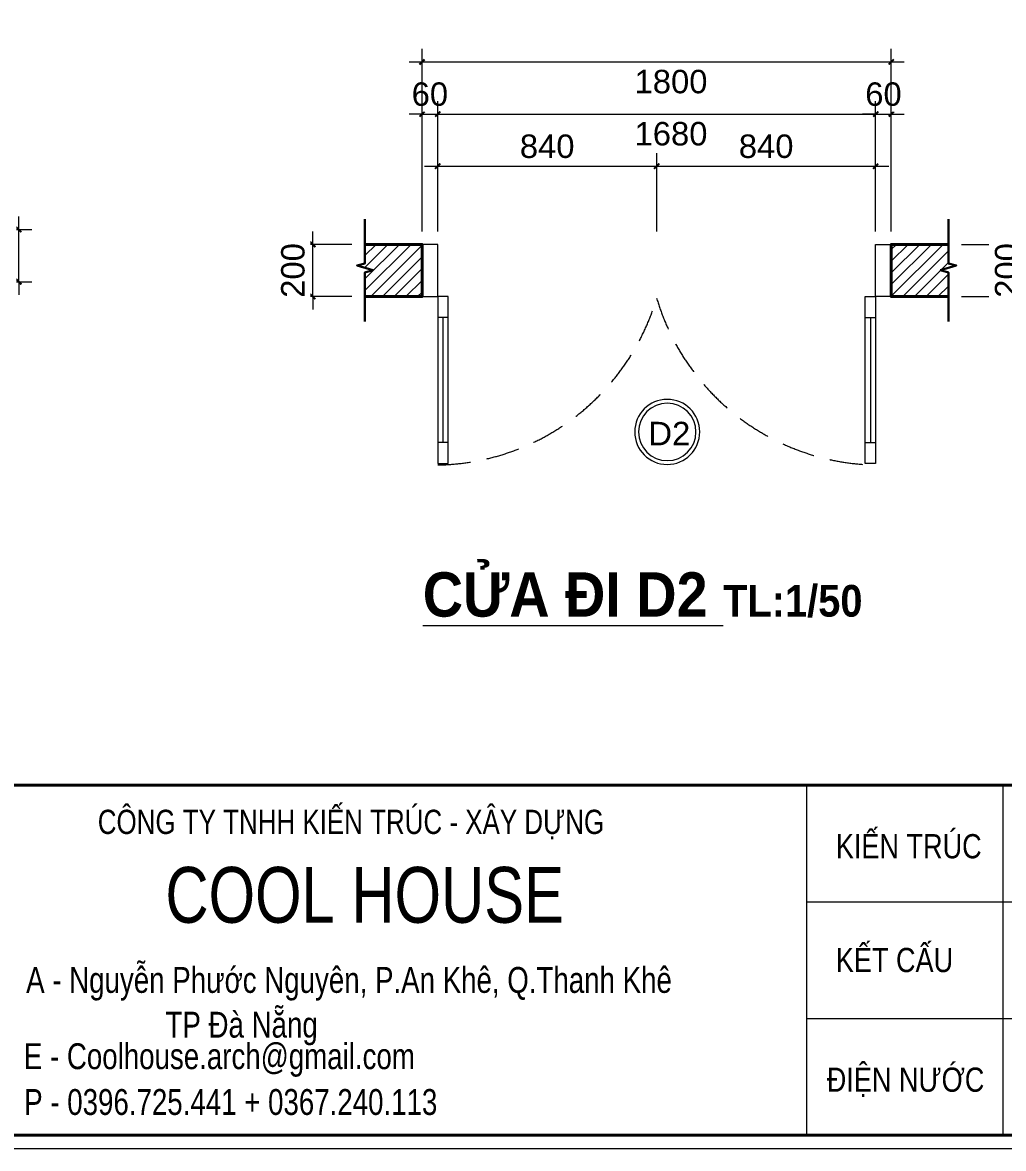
# Model space of a CAD drawing. Header units: inches. Extents: x 921646 to 2157952, y -92667 to 262089.
# Drawn here: x 1949550 to 1953313, y -24405 to -20086 of the extents above; entities that cross this region are included whole.
import ezdxf
from ezdxf.enums import TextEntityAlignment as Align

# ---------------------------------------------------------------- set-up
doc = ezdxf.new("R2010")
doc.units = ezdxf.units.IN
doc.header["$MEASUREMENT"] = 0
doc.linetypes.add('HIDDEN', pattern=[9.525, 6.35, -3.175])
doc.layers.get('0').update_dxf_attribs({"lineweight": 9})
doc.layers.get('DEFPOINTS').update_dxf_attribs({"lineweight": 9})
for name, color, linetype, lineweight in [('11 CUA', 42, 'Continuous', 15), ('14 KHUAT', 106, 'HIDDEN', 13), ('15 TEXT', 134, 'Continuous', 15), ('3. THAY DAY', 4, 'Continuous', 30), ('4 TUONG', 255, 'Continuous', 40), ('Cp Net Manh 0.15', 8, 'Continuous', 15), ('Cp Net Thep 0.40', 2, 'Continuous', 40), ('Cp Text 0.15', 3, 'Continuous', 15), ('dim', 252, 'Continuous', 9), ('HATCH', 244, 'Continuous', 0)]:
    doc.layers.add(name, color=color, linetype=linetype, lineweight=lineweight)
doc.styles.add('ARIAL', font='arial.ttf')
doc.styles.add('CHU', font='arial.ttf')
doc.styles.add('IN', font='VHARIAL.TTF')
doc.styles.add('kich thuot', font='arial.ttf', dxfattribs={"width": 0.8})
doc.styles.add('Text', font='VKORIN.TTF')
doc.dimstyles.new('VJC100', dxfattribs={"dimscale": 1.2, "dimtxt": 200, "dimasz": 100, "dimexe": 100, "dimexo": 0, "dimgap": 60, "dimtad": 1, "dimdec": 0, "dimlfac": -1, "dimzin": 9, "dimdsep": 46, "dimtxsty": 'CHU', "dimblk": 'ARCHTICK', "dimcen": 0.9, "dimdle": 100, "dimclrd": 251, "dimclre": 251, "dimclrt": 3, "dimadec": 0, "dimazin": 0, "dimtfac": 1, "dimtdec": 0, "dimtix": 1, "dimtmove": 2, "dimatfit": 3, "dimfxl": 500, "dimtolj": 1, "dimtzin": 0, "dimlwd": 13, "dimlwe": 9, "dimarcsym": 0})

# ---------------------------------------------------------------- blocks, each defined once
blk = doc.blocks.new('_ArchTick')
at = {"layer": 'dim', "const_width": 0.15}
blk.add_lwpolyline([(0.2, 0.2), (-0.2, -0.2)], dxfattribs=at)
blk = doc.blocks.new('*D743')
at = {"layer": 'DEFPOINTS', "color": 0, "transparency": 16777216}
for p in [(1949235.9, -20880.3), (1949235.9, -21080.3)]:
    blk.add_point(p, dxfattribs=at)
at = {"layer": 'dim', "color": 251, "lineweight": 13, "transparency": 16777216}
for p, q in [((1949535.9, -20880.3), (1949535.9, -20830.3)), ((1949535.9, -21080.3), (1949535.9, -20880.3)), ((1949535.9, -21080.3), (1949535.9, -21130.3))]:
    blk.add_line(p, q, dxfattribs=at)
at = {"layer": 'dim', "color": 251, "lineweight": 9, "transparency": 16777216}
for p, q in [((1949285.9, -20880.3), (1949585.9, -20880.3)), ((1949285.9, -21080.3), (1949585.9, -21080.3))]:
    blk.add_line(p, q, dxfattribs=at)
at = {"layer": 'dim', "color": 251, "lineweight": 13, "transparency": 16777216, "xscale": 50, "yscale": 50, "zscale": 50}
for p, rotation in [((1949535.9, -20880.3), 270), ((1949535.9, -21080.3), 90)]:
    blk.add_blockref('_ArchTick', p, dxfattribs=dict(at, rotation=rotation))
at = {"layer": 'dim', "color": 3, "transparency": 16777216, "insert": (1949459.9, -20980.3), "char_height": 90, "attachment_point": 5, "rotation": 90, "style": 'CHU', "bg_fill": 3, "box_fill_scale": 1.25, "bg_fill_color": 9, "bg_fill_true_color": 13158600, "bg_fill_transparency": 0}
blk.add_mtext('\\A1;200', dxfattribs=at)
at = {"layer": 'DEFPOINTS', "color": 0, "transparency": 16777216}
blk.add_point((1949535.9, -20880.3), dxfattribs=at)
blk = doc.blocks.new('*D744')
at = {"layer": 'DEFPOINTS', "color": 0, "transparency": 16777216}
for p in [(1950863.8, -20936.9), (1950863.8, -21136.9)]:
    blk.add_point(p, dxfattribs=at)
at = {"layer": 'dim', "color": 251, "lineweight": 13, "transparency": 16777216}
for p, q in [((1950663.8, -20936.9), (1950663.8, -20886.9)), ((1950663.8, -21136.9), (1950663.8, -20936.9)), ((1950663.8, -21136.9), (1950663.8, -21186.9))]:
    blk.add_line(p, q, dxfattribs=at)
at = {"layer": 'dim', "color": 251, "lineweight": 9, "transparency": 16777216}
for p, q in [((1950813.8, -20936.9), (1950613.8, -20936.9)), ((1950813.8, -21136.9), (1950613.8, -21136.9))]:
    blk.add_line(p, q, dxfattribs=at)
at = {"layer": 'dim', "color": 251, "lineweight": 13, "transparency": 16777216, "xscale": 50, "yscale": 50, "zscale": 50}
for p, rotation in [((1950663.8, -20936.9), 270), ((1950663.8, -21136.9), 90)]:
    blk.add_blockref('_ArchTick', p, dxfattribs=dict(at, rotation=rotation))
at = {"layer": 'dim', "color": 3, "transparency": 16777216, "insert": (1950587.9, -21036.9), "char_height": 90, "attachment_point": 5, "rotation": 90, "style": 'CHU', "bg_fill": 3, "box_fill_scale": 1.25, "bg_fill_color": 9, "bg_fill_true_color": 13158600, "bg_fill_transparency": 0}
blk.add_mtext('\\A1;200', dxfattribs=at)
at = {"layer": 'DEFPOINTS', "color": 0, "transparency": 16777216}
blk.add_point((1950663.8, -20936.9), dxfattribs=at)
blk = doc.blocks.new('*D745')
at = {"layer": 'DEFPOINTS', "color": 0, "transparency": 16777216}
for p in [(1951083, -20936.9), (1951143, -20936.9)]:
    blk.add_point(p, dxfattribs=at)
at = {"layer": 'dim', "color": 251, "lineweight": 9, "transparency": 16777216}
for p, q in [((1951083, -20886.9), (1951083, -20386.9)), ((1951143, -20886.9), (1951143, -20386.9))]:
    blk.add_line(p, q, dxfattribs=at)
at = {"layer": 'dim', "color": 251, "lineweight": 13, "transparency": 16777216}
for p, q in [((1951083, -20436.9), (1951033, -20436.9)), ((1951083, -20436.9), (1951143, -20436.9)), ((1951143, -20436.9), (1951193, -20436.9))]:
    blk.add_line(p, q, dxfattribs=at)
at = {"layer": 'dim', "color": 251, "lineweight": 13, "transparency": 16777216, "xscale": 50, "yscale": 50, "zscale": 50}
blk.add_blockref('_ArchTick', (1951083, -20436.9), dxfattribs=at)
at = {"layer": 'dim', "color": 251, "lineweight": 13, "transparency": 16777216, "xscale": 50, "yscale": 50, "zscale": 50, "rotation": 180}
blk.add_blockref('_ArchTick', (1951143, -20436.9), dxfattribs=at)
at = {"layer": 'dim', "color": 3, "transparency": 16777216, "insert": (1951113, -20360.9), "char_height": 90, "attachment_point": 5, "style": 'CHU', "bg_fill": 3, "box_fill_scale": 1.25, "bg_fill_color": 9, "bg_fill_true_color": 13158600, "bg_fill_transparency": 0}
blk.add_mtext('\\A1;60', dxfattribs=at)
at = {"layer": 'DEFPOINTS', "color": 0, "transparency": 16777216}
blk.add_point((1951143, -20436.9), dxfattribs=at)
blk = doc.blocks.new('*D746')
at = {"layer": 'DEFPOINTS', "color": 0, "transparency": 16777216}
for p in [(1951983, -20636.9), (1951143, -20936.9), (1951983, -20936.9)]:
    blk.add_point(p, dxfattribs=at)
at = {"layer": 'dim', "color": 251, "lineweight": 9, "transparency": 16777216}
for p, q in [((1951143, -20886.9), (1951143, -20586.9)), ((1951983, -20886.9), (1951983, -20586.9))]:
    blk.add_line(p, q, dxfattribs=at)
at = {"layer": 'dim', "color": 251, "lineweight": 13, "transparency": 16777216}
blk.add_line((1951093, -20636.9), (1952033, -20636.9), dxfattribs=at)
at = {"layer": 'dim', "color": 251, "lineweight": 13, "transparency": 16777216, "xscale": 50, "yscale": 50, "zscale": 50, "rotation": 180}
blk.add_blockref('_ArchTick', (1951143, -20636.9), dxfattribs=at)
at = {"layer": 'dim', "color": 251, "lineweight": 13, "transparency": 16777216, "xscale": 50, "yscale": 50, "zscale": 50}
blk.add_blockref('_ArchTick', (1951983, -20636.9), dxfattribs=at)
at = {"layer": 'dim', "color": 3, "transparency": 16777216, "insert": (1951563, -20560.9), "char_height": 90, "attachment_point": 5, "style": 'CHU', "bg_fill": 3, "box_fill_scale": 1.25, "bg_fill_color": 9, "bg_fill_true_color": 13158600, "bg_fill_transparency": 0}
blk.add_mtext('\\A1;840', dxfattribs=at)
blk = doc.blocks.new('*D747')
at = {"layer": 'DEFPOINTS', "color": 0, "transparency": 16777216}
for p in [(1952823, -20636.9), (1951983, -20936.9), (1952823, -20936.9)]:
    blk.add_point(p, dxfattribs=at)
at = {"layer": 'dim', "color": 251, "lineweight": 9, "transparency": 16777216}
for p, q in [((1951983, -20886.9), (1951983, -20586.9)), ((1952823, -20886.9), (1952823, -20586.9))]:
    blk.add_line(p, q, dxfattribs=at)
at = {"layer": 'dim', "color": 251, "lineweight": 13, "transparency": 16777216}
blk.add_line((1951933, -20636.9), (1952873, -20636.9), dxfattribs=at)
at = {"layer": 'dim', "color": 251, "lineweight": 13, "transparency": 16777216, "xscale": 50, "yscale": 50, "zscale": 50, "rotation": 180}
blk.add_blockref('_ArchTick', (1951983, -20636.9), dxfattribs=at)
at = {"layer": 'dim', "color": 251, "lineweight": 13, "transparency": 16777216, "xscale": 50, "yscale": 50, "zscale": 50}
blk.add_blockref('_ArchTick', (1952823, -20636.9), dxfattribs=at)
at = {"layer": 'dim', "color": 3, "transparency": 16777216, "insert": (1952403, -20560.9), "char_height": 90, "attachment_point": 5, "style": 'CHU', "bg_fill": 3, "box_fill_scale": 1.25, "bg_fill_color": 9, "bg_fill_true_color": 13158600, "bg_fill_transparency": 0}
blk.add_mtext('\\A1;840', dxfattribs=at)
blk = doc.blocks.new('*D748')
at = {"layer": 'DEFPOINTS', "color": 0, "transparency": 16777216}
for p in [(1952823, -20936.9), (1952883, -20936.9)]:
    blk.add_point(p, dxfattribs=at)
at = {"layer": 'dim', "color": 251, "lineweight": 9, "transparency": 16777216}
for p, q in [((1952823, -20886.9), (1952823, -20386.9)), ((1952883, -20886.9), (1952883, -20386.9))]:
    blk.add_line(p, q, dxfattribs=at)
at = {"layer": 'dim', "color": 251, "lineweight": 13, "transparency": 16777216}
for p, q in [((1952823, -20436.9), (1952773, -20436.9)), ((1952823, -20436.9), (1952883, -20436.9)), ((1952883, -20436.9), (1952933, -20436.9))]:
    blk.add_line(p, q, dxfattribs=at)
at = {"layer": 'dim', "color": 251, "lineweight": 13, "transparency": 16777216, "xscale": 50, "yscale": 50, "zscale": 50}
blk.add_blockref('_ArchTick', (1952823, -20436.9), dxfattribs=at)
at = {"layer": 'dim', "color": 251, "lineweight": 13, "transparency": 16777216, "xscale": 50, "yscale": 50, "zscale": 50, "rotation": 180}
blk.add_blockref('_ArchTick', (1952883, -20436.9), dxfattribs=at)
at = {"layer": 'dim', "color": 3, "transparency": 16777216, "insert": (1952853, -20360.9), "char_height": 90, "attachment_point": 5, "style": 'CHU', "bg_fill": 3, "box_fill_scale": 1.25, "bg_fill_color": 9, "bg_fill_true_color": 13158600, "bg_fill_transparency": 0}
blk.add_mtext('\\A1;60', dxfattribs=at)
at = {"layer": 'DEFPOINTS', "color": 0, "transparency": 16777216}
blk.add_point((1952883, -20436.9), dxfattribs=at)
blk = doc.blocks.new('*D749')
at = {"layer": 'DEFPOINTS', "color": 0, "transparency": 16777216}
for p in [(1952883, -20236.9), (1951083, -20936.9), (1952883, -20936.9)]:
    blk.add_point(p, dxfattribs=at)
at = {"layer": 'dim', "color": 251, "lineweight": 9, "transparency": 16777216}
for p, q in [((1951083, -20886.9), (1951083, -20186.9)), ((1952883, -20886.9), (1952883, -20186.9))]:
    blk.add_line(p, q, dxfattribs=at)
at = {"layer": 'dim', "color": 251, "lineweight": 13, "transparency": 16777216}
blk.add_line((1951033, -20236.9), (1952933, -20236.9), dxfattribs=at)
at = {"layer": 'dim', "color": 251, "lineweight": 13, "transparency": 16777216, "xscale": 50, "yscale": 50, "zscale": 50, "rotation": 180}
blk.add_blockref('_ArchTick', (1951083, -20236.9), dxfattribs=at)
at = {"layer": 'dim', "color": 251, "lineweight": 13, "transparency": 16777216, "xscale": 50, "yscale": 50, "zscale": 50}
blk.add_blockref('_ArchTick', (1952883, -20236.9), dxfattribs=at)
at = {"layer": 'dim', "color": 3, "transparency": 16777216, "insert": (1952038, -20312.8), "char_height": 90, "attachment_point": 5, "style": 'CHU', "bg_fill": 3, "box_fill_scale": 1.25, "bg_fill_color": 9, "bg_fill_true_color": 13158600, "bg_fill_transparency": 0}
blk.add_mtext('\\A1;1800', dxfattribs=at)
blk = doc.blocks.new('*D750')
at = {"layer": 'DEFPOINTS', "color": 0, "transparency": 16777216}
for p in [(1952823, -20436.9), (1951143, -20936.9), (1952823, -20936.9)]:
    blk.add_point(p, dxfattribs=at)
at = {"layer": 'dim', "color": 251, "lineweight": 9, "transparency": 16777216}
for p, q in [((1951143, -20886.9), (1951143, -20386.9)), ((1952823, -20886.9), (1952823, -20386.9))]:
    blk.add_line(p, q, dxfattribs=at)
at = {"layer": 'dim', "color": 251, "lineweight": 13, "transparency": 16777216}
blk.add_line((1951093, -20436.9), (1952873, -20436.9), dxfattribs=at)
at = {"layer": 'dim', "color": 251, "lineweight": 13, "transparency": 16777216, "xscale": 50, "yscale": 50, "zscale": 50, "rotation": 180}
blk.add_blockref('_ArchTick', (1951143, -20436.9), dxfattribs=at)
at = {"layer": 'dim', "color": 251, "lineweight": 13, "transparency": 16777216, "xscale": 50, "yscale": 50, "zscale": 50}
blk.add_blockref('_ArchTick', (1952823, -20436.9), dxfattribs=at)
at = {"layer": 'dim', "color": 3, "transparency": 16777216, "insert": (1952038, -20512.8), "char_height": 90, "attachment_point": 5, "style": 'CHU', "bg_fill": 3, "box_fill_scale": 1.25, "bg_fill_color": 9, "bg_fill_true_color": 13158600, "bg_fill_transparency": 0}
blk.add_mtext('\\A1;1680', dxfattribs=at)
blk = doc.blocks.new('*D751')
at = {"layer": 'DEFPOINTS', "color": 0, "transparency": 16777216}
for p in [(1953102.1, -20936.9), (1953102.1, -21136.9)]:
    blk.add_point(p, dxfattribs=at)
at = {"layer": 'dim', "color": 251, "lineweight": 13, "transparency": 16777216}
for p, q in [((1953402.1, -20936.9), (1953402.1, -20886.9)), ((1953402.1, -21136.9), (1953402.1, -20936.9)), ((1953402.1, -21136.9), (1953402.1, -21186.9))]:
    blk.add_line(p, q, dxfattribs=at)
at = {"layer": 'dim', "color": 251, "lineweight": 9, "transparency": 16777216}
for p, q in [((1953152.1, -20936.9), (1953452.1, -20936.9)), ((1953152.1, -21136.9), (1953452.1, -21136.9))]:
    blk.add_line(p, q, dxfattribs=at)
at = {"layer": 'dim', "color": 251, "lineweight": 13, "transparency": 16777216, "xscale": 50, "yscale": 50, "zscale": 50}
for p, rotation in [((1953402.1, -20936.9), 270), ((1953402.1, -21136.9), 90)]:
    blk.add_blockref('_ArchTick', p, dxfattribs=dict(at, rotation=rotation))
at = {"layer": 'dim', "color": 3, "transparency": 16777216, "insert": (1953326.2, -21036.9), "char_height": 90, "attachment_point": 5, "rotation": 90, "style": 'CHU', "bg_fill": 3, "box_fill_scale": 1.25, "bg_fill_color": 9, "bg_fill_true_color": 13158600, "bg_fill_transparency": 0}
blk.add_mtext('\\A1;200', dxfattribs=at)
at = {"layer": 'DEFPOINTS', "color": 0, "transparency": 16777216}
blk.add_point((1953402.1, -20936.9), dxfattribs=at)
blk = doc.blocks.new('KH CUA')
at = {"layer": '11 CUA'}
blk.add_circle((0, 0), 187, dxfattribs=at)
at = {"layer": '15 TEXT', "color": 7}
blk.add_circle((0, 0), 165, dxfattribs=at)
at = {"layer": '15 TEXT', "style": 'kich thuot', "width": 0.6, "flags": 4}
blk.add_attdef('A', text='', height=250, dxfattribs=at).set_placement((5.7, -116.9), align=Align.CENTER)
blk = doc.blocks.new('Khung Ht dep')
for p, q in [((17869.7, 4391.7), (17869.7, 1791.7)), ((19329, 4391.7), (19329, 1791.7)), ((17869.7, 3525), (24692.7, 3525)), ((17869.7, 2658.3), (24692.7, 2658.3))]:
    blk.add_line(p, q)
at = {"layer": 'Cp Net Thep 0.40', "color": 106}
blk.add_line((3162.4, 4391.7), (30380.4, 4391.7), dxfattribs=at)
at = {"layer": 'Cp Net Thep 0.40', "color": 106, "flags": 128}
blk.add_lwpolyline([(30380.4, 21414.7), (30380.4, 1791.7), (3162.4, 1791.7), (3162.4, 21414.7)], close=True, dxfattribs=at)
at = {"layer": 'DEFPOINTS', "ltscale": 100}
blk.add_lwpolyline([(30430.4, 1691.7), (30430.4, 21514.7), (1912.4, 21514.7), (1912.4, 1691.7)], close=True, dxfattribs=at)
at = {"layer": 'Cp Text 0.15', "color": 8, "style": 'Text', "width": 0.8}
for s, height, p in [('COÂNG TY TNHH KIEÁN TRUÙC - XAÂY DÖÏNG', 180.23, (12601.7, 4029.7)), ('COOL HOUSE', 415.27, (13104.5, 3369.5)), ('A - Nguyeãn Phöôùc Nguyeân, P.An Kheâ, Q.Thanh Kheâ', 192.253, (12069.2, 2848.6)), ('TP Ñaø Naüng', 192.253, (13105.2, 2516)), ('E - Coolhouse.arch@gmail.com', 192.253, (12052.1, 2281.5)), ('P - 0396.725.441 + 0367.240.113', 192.253, (12055, 1941.1))]:
    blk.add_text(s, height=height, dxfattribs=at).set_placement(p)
at = {"layer": 'Cp Text 0.15', "color": 7, "ltscale": 100, "style": 'IN', "width": 0.8}
for s, p in [('KIÕN TRóC', (18087.8, 3848.8)), ('KÕT CÊU', (18087.8, 3002.9)), ('§IÖN N¦íC', (18020.4, 2113.4))]:
    blk.add_text(s, height=180, dxfattribs=at).set_placement(p)

msp = doc.modelspace()

# ---------------------------------------------------------------- hatches: boundary and pattern name
at = {"layer": 'HATCH'}
h = msp.add_hatch(dxfattribs=at)
h.set_pattern_fill('ANSI31', color=256, scale=10)
h.set_pattern_definition([(45, (1730222.76, 98820.79), (-22.4506403, 22.4506403), [])])
h.paths.add_polyline_path([(1951083, -21136.9), (1951083, -20936.9), (1950863.8, -20936.9), (1950863.8, -21009.7), (1950833.6, -21017.8), (1950894, -21036), (1950863.8, -21044.1), (1950863.8, -21136.9)])

# ---------------------------------------------------------------- linework, layer by layer
at = {"layer": '11 CUA'}
for points in [[(1951143, -20936.9), (1951083, -20936.9), (1951083, -21136.9), (1951143, -21136.9)], [(1951143, -21136.9), (1951143, -21776.9), (1951183, -21776.9), (1951183, -21136.9)], [(1952823, -21136.9), (1952823, -21776.9), (1952783, -21776.9), (1952783, -21136.9)]]:
    msp.add_lwpolyline(points, close=True, dxfattribs=at)
for points in [[(1951183, -21216.9), (1951143, -21216.9)], [(1951163, -21216.9), (1951163, -21696.9)], [(1952783, -21216.9), (1952823, -21216.9)], [(1952803, -21216.9), (1952803, -21696.9)], [(1951183, -21696.9), (1951143, -21696.9)], [(1952783, -21696.9), (1952823, -21696.9)]]:
    msp.add_lwpolyline(points, dxfattribs=at)
at = {"layer": '14 KHUAT', "ltscale": 20}
for centre, start, end in [((1951126.9, -20890.8), 271.0319, 343.576), ((1952839, -20890.8), 196.424, 268.9681)]:
    msp.add_arc(centre, 892.5, start, end, dxfattribs=at)
at = {"layer": '3. THAY DAY'}
for points in [[(1950863.8, -20840.5), (1950863.8, -21009.7), (1950833.6, -21017.8), (1950894, -21036), (1950863.8, -21044.1), (1950863.8, -21233.2)], [(1953102.1, -20840.5), (1953102.1, -21009.7), (1953132.3, -21017.8), (1953072, -21036), (1953102.1, -21044.1), (1953102.1, -21233.2)]]:
    msp.add_lwpolyline(points, dxfattribs=at)
at = {"layer": '4 TUONG'}
msp.add_lwpolyline([(1950863.8, -20936.9), (1951083, -20936.9), (1951083, -21136.9), (1950863.8, -21136.9)], dxfattribs=at)

# ---------------------------------------------------------------- block references
at = {"layer": '15 TEXT'}
ref = msp.add_blockref('KH CUA', (1952023.5, -21656.4), dxfattribs=dict(at, xscale=-0.6676080590873511, yscale=0.6676080591890505, zscale=0.667608059193803))
ref.add_attrib('A', 'D2', dxfattribs={"height": 90, "style": 'ARIAL'}).set_placement((1952031.6, -21707.6), align=Align.CENTER)

# ---------------------------------------------------------------- texts
at = {"layer": '15 TEXT', "insert": (1951929.2, -22194.9), "char_height": 175, "width": 11023.696, "attachment_point": 2, "style": 'IN'}
msp.add_mtext('{\\fArial|b1|i0|c0|p34;\\H0.97222x;\\W0.9;\\LCỬA ĐI D2\\l \\H0.71429x;TL:1/50}', dxfattribs=at)

# ---------------------------------------------------------------- dimensions: what is measured, and where the dimension line sits
at = {"layer": 'dim'}
dim = msp.add_linear_dim(base=(1949535.9, -20880.3), p1=(1949235.9, -21080.3), p2=(1949235.9, -20880.3), angle=90, dimstyle='VJC100', override={"dimscale": 0.5, "dimtxt": 180, "dimexo": 100, "dimtfill": 1}, dxfattribs=at)
dim.commit()
dim.dimension.update_dxf_attribs({"geometry": '*D743', "text_midpoint": (1949459.9, -20980.3)})

# ---------------------------------------------------------------- next in the draw order: dimensions: what is measured, and where the dimension line sits
dim = msp.add_linear_dim(base=(1951143, -20436.9), p1=(1951083, -20936.9), p2=(1951143, -20936.9), dimstyle='VJC100', override={"dimscale": 0.5, "dimtxt": 180, "dimexo": 100, "dimtfill": 1}, dxfattribs=at)
dim.commit()
dim.dimension.update_dxf_attribs({"geometry": '*D745', "text_midpoint": (1951113, -20360.9)})
dim = msp.add_linear_dim(base=(1950663.8, -20936.9), p1=(1950863.8, -21136.9), p2=(1950863.8, -20936.9), angle=90, dimstyle='VJC100', override={"dimscale": 0.5, "dimtxt": 180, "dimexo": 100, "dimtfill": 1}, dxfattribs=at)
dim.commit()
dim.dimension.update_dxf_attribs({"geometry": '*D744', "text_midpoint": (1950587.9, -21036.9)})

# ---------------------------------------------------------------- next in the draw order: dimensions: what is measured, and where the dimension line sits
dim = msp.add_linear_dim(base=(1951983, -20636.9), p1=(1951143, -20936.9), p2=(1951983, -20936.9), dimstyle='VJC100', override={"dimscale": 0.5, "dimtxt": 180, "dimexo": 100, "dimtfill": 1}, dxfattribs=at)
dim.commit()
dim.dimension.update_dxf_attribs({"geometry": '*D746', "text_midpoint": (1951563, -20560.9)})

# ---------------------------------------------------------------- next in the draw order: dimensions: what is measured, and where the dimension line sits
dim = msp.add_linear_dim(base=(1952823, -20636.9), p1=(1951983, -20936.9), p2=(1952823, -20936.9), dimstyle='VJC100', override={"dimscale": 0.5, "dimtxt": 180, "dimexo": 100, "dimtfill": 1}, dxfattribs=at)
dim.commit()
dim.dimension.update_dxf_attribs({"geometry": '*D747', "text_midpoint": (1952403, -20560.9)})

# ---------------------------------------------------------------- next in the draw order: dimensions: what is measured, and where the dimension line sits
dim = msp.add_linear_dim(base=(1952883, -20436.9), p1=(1952823, -20936.9), p2=(1952883, -20936.9), dimstyle='VJC100', override={"dimscale": 0.5, "dimtxt": 180, "dimexo": 100, "dimtfill": 1}, dxfattribs=at)
dim.commit()
dim.dimension.update_dxf_attribs({"geometry": '*D748', "text_midpoint": (1952853, -20360.9)})

# ---------------------------------------------------------------- next in the draw order: dimensions: what is measured, and where the dimension line sits
dim = msp.add_linear_dim(base=(1952883, -20236.9), p1=(1951083, -20936.9), p2=(1952883, -20936.9), dimstyle='VJC100', override={"dimscale": 0.5, "dimtxt": 180, "dimexo": 100, "dimtfill": 1}, dxfattribs=at)
dim.commit()
dim.dimension.update_dxf_attribs({"geometry": '*D749', "text_midpoint": (1952038, -20312.8), "dimtype": 160})

# ---------------------------------------------------------------- next in the draw order: dimensions: what is measured, and where the dimension line sits
dim = msp.add_linear_dim(base=(1952823, -20436.9), p1=(1951143, -20936.9), p2=(1952823, -20936.9), dimstyle='VJC100', override={"dimscale": 0.5, "dimtxt": 180, "dimexo": 100, "dimtfill": 1}, dxfattribs=at)
dim.commit()
dim.dimension.update_dxf_attribs({"geometry": '*D750', "text_midpoint": (1952038, -20512.8), "dimtype": 160})

# ---------------------------------------------------------------- next in the draw order: hatches: boundary and pattern name
at = {"layer": 'HATCH'}
h = msp.add_hatch(dxfattribs=at)
h.set_pattern_fill('ANSI31', color=256, scale=10)
h.set_pattern_definition([(45, (1730422.76, 98820.79), (-22.4506403, 22.4506403), [])])
h.paths.add_polyline_path([(1952883, -21136.9), (1952883, -20936.9), (1953102.1, -20936.9), (1953102.1, -21009.7), (1953132.3, -21017.8), (1953072, -21036), (1953102.1, -21044.1), (1953102.1, -21136.9)])

# ---------------------------------------------------------------- next in the draw order: linework, layer by layer
at = {"layer": '11 CUA'}
msp.add_lwpolyline([(1952823, -20936.9), (1952883, -20936.9), (1952883, -21136.9), (1952823, -21136.9)], close=True, dxfattribs=at)
at = {"layer": '4 TUONG'}
msp.add_lwpolyline([(1953102.1, -20936.9), (1952883, -20936.9), (1952883, -21136.9), (1953102.1, -21136.9)], dxfattribs=at)

# ---------------------------------------------------------------- next in the draw order: dimensions: what is measured, and where the dimension line sits
at = {"layer": 'dim'}
dim = msp.add_linear_dim(base=(1953402.1, -20936.9), p1=(1953102.1, -21136.9), p2=(1953102.1, -20936.9), angle=90, dimstyle='VJC100', override={"dimscale": 0.5, "dimtxt": 180, "dimexo": 100, "dimtfill": 1}, dxfattribs=at)
dim.commit()
dim.dimension.update_dxf_attribs({"geometry": '*D751', "text_midpoint": (1953326.2, -21036.9)})

# ---------------------------------------------------------------- next in the draw order: block references
at = {"layer": 'Cp Net Manh 0.15', "xscale": 0.5160658647642057, "yscale": 0.5160658647642057, "zscale": 0.5160658647642057}
msp.add_blockref('Khung Ht dep', (1943335.8, -25278.5), dxfattribs=at)

doc.saveas('drawing.dxf')
